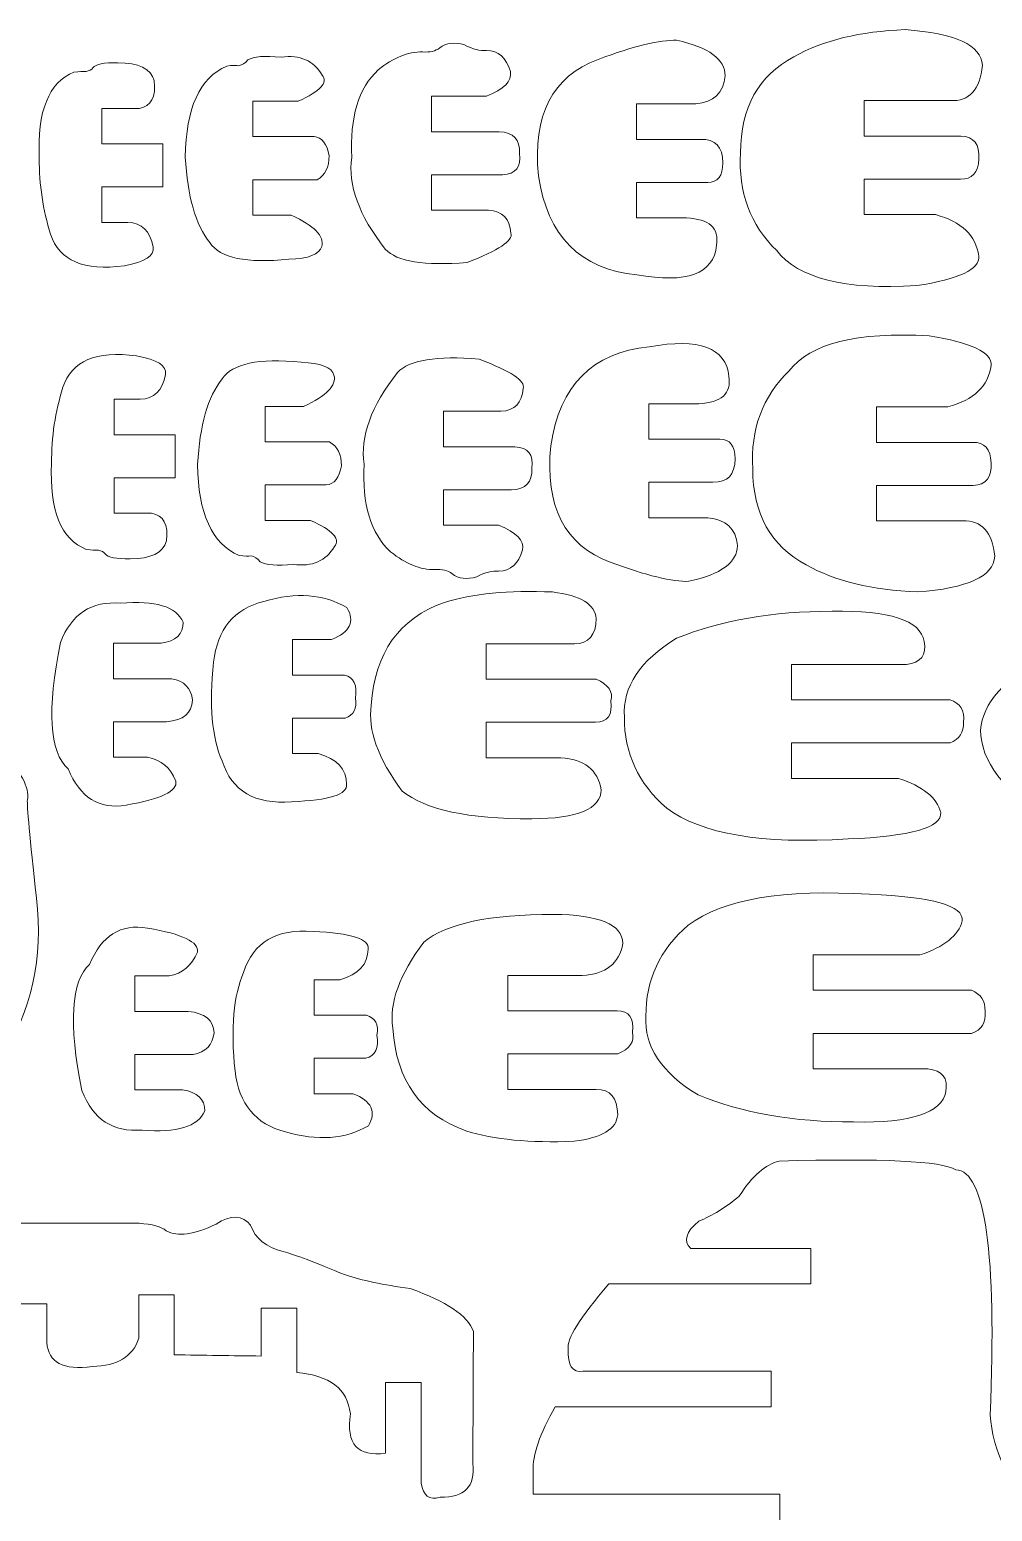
# Model space of a CAD drawing. Header units: inches. Extents: x -288 to 1, y -75 to 219.
# Drawn here: x -134.6 to -59.5, y 101.5 to 217.1 of the extents above; entities that cross this region are included whole.
import ezdxf

# ---------------------------------------------------------------- set-up
doc = ezdxf.new("R2010")
doc.units = ezdxf.units.IN
doc.header["$MEASUREMENT"] = 0
doc.layers.add('Layer 1', color=7, linetype='Continuous')

msp = doc.modelspace()

# ---------------------------------------------------------------- linework, layer by layer
at = {"layer": 'Layer 1', "color": 1, "lineweight": 9}
for points, knots in [([(-83.3889, 202.413), (-81.6152, 202.33), (-80.832, 201.6194), (-81.04, 200.2808), (-81.04, 200.2808), (-81.2637, 198.0394), (-83.3408, 197.2709), (-87.2716, 197.9757), (-87.2716, 197.9757), (-91.6816, 198.4074), (-94.2381, 200.9849), (-94.9413, 205.7079), (-94.9413, 205.7079), (-95.4045, 210.4305), (-93.8547, 213.4563), (-90.2915, 214.7852), (-90.2915, 214.7852), (-87.4795, 215.8255), (-85.4341, 216.322), (-84.1557, 216.2742), (-84.1557, 216.2742), (-81.6471, 215.7298), (-80.3847, 214.8012), (-80.3689, 213.4886), (-80.3689, 213.4886), (-80.4968, 212.1655), (-81.2637, 211.4393), (-82.6697, 211.31)], [0, 0, 0, 0, 0.14285714, 0.14285714, 0.14285714, 0.14285715, 0.28571429, 0.28571429, 0.28571429, 0.2857143, 0.42857143, 0.42857143, 0.42857143, 0.42857144, 0.57142857, 0.57142857, 0.57142857, 0.57142858, 0.71428571, 0.71428571, 0.71428571, 0.71428572, 0.85714286, 0.85714286, 0.85714286, 0.85714287, 1, 1, 1, 1]), ([(-63.9512, 202.6675), (-61.922, 202.12), (-60.798, 201.041), (-60.5798, 199.4306), (-60.5798, 199.4306), (-60.5002, 198.406), (-62.1139, 197.6376), (-65.4211, 197.1254), (-65.4211, 197.1254), (-71.0456, 196.7892), (-74.6887, 197.7017), (-76.3505, 199.8629), (-76.3505, 199.8629), (-78.4117, 201.8639), (-79.3545, 204.4095), (-79.1787, 207.4993), (-79.1787, 207.4993), (-79.1628, 211.0212), (-77.7725, 213.5187), (-75.0081, 214.9917), (-75.0081, 214.9917), (-72.7235, 216.2724), (-69.8313, 216.977), (-66.332, 217.1051), (-66.332, 217.1051), (-62.4015, 216.8168), (-60.3881, 215.8882), (-60.2921, 214.3195), (-60.2921, 214.3195), (-60.484, 212.4198), (-61.3149, 211.5016), (-62.7848, 211.5646)], [0, 0, 0, 0, 0.125, 0.125, 0.125, 0.12500001, 0.25, 0.25, 0.25, 0.25000001, 0.375, 0.375, 0.375, 0.37500001, 0.5, 0.5, 0.5, 0.50000001, 0.625, 0.625, 0.625, 0.62500001, 0.75, 0.75, 0.75, 0.75000001, 0.875, 0.875, 0.875, 0.87500001, 1, 1, 1, 1]), ([(-114.2254, 202.6249), (-112.428, 201.795), (-111.6368, 200.9845), (-111.8526, 200.1939), (-111.8526, 200.1939), (-112.0206, 199.5696), (-112.8754, 199.2332), (-114.4173, 199.1854), (-114.4173, 199.1854), (-117.7325, 198.8492), (-119.7859, 199.2815), (-120.5769, 200.482), (-120.5769, 200.482), (-121.6954, 201.8746), (-122.3346, 204.1), (-122.4944, 207.1579), (-122.4944, 207.1579), (-122.4547, 210.9681), (-121.3758, 213.3377), (-119.2586, 214.2661), (-119.2586, 214.2661), (-118.8281, 214.3222), (-118.5139, 214.3304), (-118.3166, 214.2903), (-118.3166, 214.2903), (-118.0692, 214.3463), (-117.8162, 214.4948), (-117.6216, 214.7465), (-117.6216, 214.7465), (-117.1663, 215.0143), (-116.2953, 215.0824), (-115.0092, 214.9507), (-115.0092, 214.9507), (-113.5471, 215.1585), (-112.4844, 214.6945), (-111.8215, 213.5579), (-111.8215, 213.5579), (-111.3333, 212.9716), (-111.9587, 212.2929), (-113.6981, 211.522)], [0, 0, 0, 0, 0.1, 0.1, 0.1, 0.10000001, 0.2, 0.2, 0.2, 0.20000001, 0.3, 0.3, 0.3, 0.30000001, 0.4, 0.4, 0.4, 0.40000001, 0.5, 0.5, 0.5, 0.50000001, 0.6, 0.6, 0.6, 0.60000001, 0.7, 0.7, 0.7, 0.70000001, 0.8, 0.8, 0.8, 0.80000001, 0.9, 0.9, 0.9, 0.90000001, 1, 1, 1, 1]), ([(-98.8355, 203.0083), (-97.7571, 202.948), (-97.1738, 202.3517), (-97.086, 201.2193), (-97.086, 201.2193), (-96.9024, 200.635), (-98.0447, 199.8746), (-100.5133, 198.9378), (-100.5133, 198.9378), (-103.8528, 198.6577), (-105.978, 199.0022), (-106.8887, 199.9705), (-106.8887, 199.9705), (-108.958, 202.6119), (-109.8288, 204.9975), (-109.5011, 207.1266), (-109.5011, 207.1266), (-109.6733, 210.2565), (-108.9851, 212.538), (-107.4364, 213.9707), (-107.4364, 213.9707), (-106.2577, 214.9152), (-105.1084, 215.3796), (-103.9887, 215.3635), (-103.9887, 215.3635), (-103.4135, 215.3236), (-102.9659, 215.4277), (-102.6465, 215.6757), (-102.6465, 215.6757), (-102.1433, 216.0758), (-101.496, 216.156), (-100.7048, 215.9158), (-100.7048, 215.9158), (-100.0582, 215.5795), (-99.4909, 215.4355), (-99.0033, 215.4838), (-99.0033, 215.4838), (-98.0609, 215.4596), (-97.4375, 214.9071), (-97.1339, 213.8267), (-97.1339, 213.8267), (-96.9902, 213.09), (-97.6132, 212.4496), (-99.0033, 211.9054)], [0, 0, 0, 0, 0.09090909, 0.09090909, 0.09090909, 0.0909091, 0.18181818, 0.18181818, 0.18181818, 0.18181819, 0.27272727, 0.27272727, 0.27272727, 0.27272728, 0.36363636, 0.36363636, 0.36363636, 0.36363637, 0.45454545, 0.45454545, 0.45454545, 0.45454546, 0.54545455, 0.54545455, 0.54545455, 0.54545456, 0.63636364, 0.63636364, 0.63636364, 0.63636365, 0.72727273, 0.72727273, 0.72727273, 0.72727274, 0.81818182, 0.81818182, 0.81818182, 0.81818183, 0.90909091, 0.90909091, 0.90909091, 0.90909092, 1, 1, 1, 1]), ([(-126.9883, 202.0653), (-125.8939, 202.0463), (-125.2304, 201.3995), (-124.9989, 200.1252), (-124.9989, 200.1252), (-124.8872, 199.4526), (-125.6381, 198.9724), (-127.252, 198.6844), (-127.252, 198.6844), (-130.416, 198.2519), (-132.3333, 199.0684), (-133.0042, 201.1338), (-133.0042, 201.1338), (-133.6033, 203.0309), (-133.8989, 205.008), (-133.8911, 207.0653), (-133.8911, 207.0653), (-134.0589, 210.7474), (-133.156, 212.9888), (-131.1826, 213.7891), (-131.1826, 213.7891), (-130.7679, 213.8333), (-130.4535, 213.8535), (-130.2404, 213.8492), (-130.2404, 213.8492), (-129.9849, 213.8852), (-129.8093, 213.9775), (-129.7131, 214.1254), (-129.7131, 214.1254), (-129.4858, 214.4135), (-128.8348, 214.5417), (-127.7598, 214.5096), (-127.7598, 214.5096), (-126.1342, 214.5217), (-125.1873, 214.0618), (-124.9197, 213.1289), (-124.9197, 213.1289), (-124.7718, 211.85), (-125.1593, 211.1279), (-126.0819, 210.9624)], [0, 0, 0, 0, 0.1, 0.1, 0.1, 0.10000001, 0.2, 0.2, 0.2, 0.20000001, 0.3, 0.3, 0.3, 0.30000001, 0.4, 0.4, 0.4, 0.40000001, 0.5, 0.5, 0.5, 0.50000001, 0.6, 0.6, 0.6, 0.60000001, 0.7, 0.7, 0.7, 0.70000001, 0.8, 0.8, 0.8, 0.80000001, 0.9, 0.9, 0.9, 0.90000001, 1, 1, 1, 1]), ([(-97.9967, 209.137), (-97.9967, 209.137), (-103.2977, 209.137), (-103.2977, 209.137), (-103.2977, 209.137), (-103.2977, 209.137), (-103.2977, 211.9054), (-103.2977, 211.9054), (-103.2977, 211.9054), (-103.2977, 211.9054), (-99.0033, 211.9054), (-99.0033, 211.9054)], [0, 0, 0, 0, 0.33333333, 0.33333333, 0.33333333, 0.33333334, 0.66666667, 0.66666667, 0.66666667, 0.66666668, 1, 1, 1, 1]), ([(-124.256, 208.194), (-124.256, 208.194), (-129.0156, 208.194), (-129.0156, 208.194), (-129.0156, 208.194), (-129.0156, 208.194), (-129.0156, 210.9624), (-129.0156, 210.9624), (-129.0156, 210.9624), (-129.0156, 210.9624), (-126.0819, 210.9624), (-126.0819, 210.9624)], [0, 0, 0, 0, 0.33333333, 0.33333333, 0.33333333, 0.33333334, 0.66666667, 0.66666667, 0.66666667, 0.66666668, 1, 1, 1, 1]), ([(-112.4519, 208.7535), (-112.4519, 208.7535), (-117.2264, 208.7535), (-117.2264, 208.7535), (-117.2264, 208.7535), (-117.2264, 208.7535), (-117.2264, 211.522), (-117.2264, 211.522), (-117.2264, 211.522), (-117.2264, 211.522), (-113.6981, 211.522), (-113.6981, 211.522)], [0, 0, 0, 0, 0.33333333, 0.33333333, 0.33333333, 0.33333334, 0.66666667, 0.66666667, 0.66666667, 0.66666668, 1, 1, 1, 1]), ([(-82.2863, 208.5416), (-82.2863, 208.5416), (-87.2944, 208.5416), (-87.2944, 208.5416), (-87.2944, 208.5416), (-87.2944, 208.5416), (-87.2944, 211.31), (-87.2944, 211.31), (-87.2944, 211.31), (-87.2944, 211.31), (-82.6697, 211.31), (-82.6697, 211.31)], [0, 0, 0, 0, 0.33333333, 0.33333333, 0.33333333, 0.33333334, 0.66666667, 0.66666667, 0.66666667, 0.66666668, 1, 1, 1, 1]), ([(-61.9698, 208.7962), (-61.9698, 208.7962), (-69.5115, 208.7962), (-69.5115, 208.7962), (-69.5115, 208.7962), (-69.5115, 208.7962), (-69.5115, 211.5646), (-69.5115, 211.5646), (-69.5115, 211.5646), (-69.5115, 211.5646), (-62.7848, 211.5646), (-62.7848, 211.5646)], [0, 0, 0, 0, 0.33333333, 0.33333333, 0.33333333, 0.33333334, 0.66666667, 0.66666667, 0.66666667, 0.66666668, 1, 1, 1, 1]), ([(-112.4519, 208.7535), (-111.8207, 208.6948), (-111.4291, 208.1949), (-111.2775, 207.2541), (-111.2775, 207.2541), (-111.2537, 206.3693), (-111.5651, 205.7492), (-112.2121, 205.3934)], [0, 0, 0, 0, 0.5, 0.5, 0.5, 0.50000001, 1, 1, 1, 1]), ([(-97.9967, 209.137), (-96.8943, 209.1037), (-96.3668, 208.5377), (-96.4147, 207.4388), (-96.4147, 207.4388), (-96.2617, 206.3917), (-96.7024, 205.8377), (-97.7374, 205.7768)], [0, 0, 0, 0, 0.5, 0.5, 0.5, 0.50000001, 1, 1, 1, 1]), ([(-82.2863, 208.5416), (-81.1356, 208.5733), (-80.5603, 207.9651), (-80.5606, 206.7165), (-80.5606, 206.7165), (-80.5532, 205.6912), (-80.9443, 205.1795), (-81.7339, 205.1814)], [0, 0, 0, 0, 0.5, 0.5, 0.5, 0.50000001, 1, 1, 1, 1]), ([(-61.9698, 208.7962), (-60.9634, 208.7479), (-60.4998, 208.1556), (-60.5798, 207.0192), (-60.5798, 207.0192), (-60.6117, 205.9458), (-61.0909, 205.4181), (-62.0177, 205.436)], [0, 0, 0, 0, 0.5, 0.5, 0.5, 0.50000001, 1, 1, 1, 1]), ([(-126.9883, 202.0653), (-126.9883, 202.0653), (-129.0156, 202.0653), (-129.0156, 202.0653), (-129.0156, 202.0653), (-129.0156, 202.0653), (-129.0156, 204.8338), (-129.0156, 204.8338), (-129.0156, 204.8338), (-129.0156, 204.8338), (-124.256, 204.8336), (-124.256, 204.8336)], [0, 0, 0, 0, 0.33333333, 0.33333333, 0.33333333, 0.33333334, 0.66666667, 0.66666667, 0.66666667, 0.66666668, 1, 1, 1, 1]), ([(-114.2254, 202.6249), (-114.2254, 202.6249), (-117.2264, 202.6249), (-117.2264, 202.6249), (-117.2264, 202.6249), (-117.2264, 202.6249), (-117.2264, 205.3934), (-117.2264, 205.3934), (-117.2264, 205.3934), (-117.2264, 205.3934), (-112.2121, 205.3934), (-112.2121, 205.3934)], [0, 0, 0, 0, 0.33333333, 0.33333333, 0.33333333, 0.33333334, 0.66666667, 0.66666667, 0.66666667, 0.66666668, 1, 1, 1, 1]), ([(-98.8355, 203.0083), (-98.8355, 203.0083), (-103.2977, 203.0083), (-103.2977, 203.0083), (-103.2977, 203.0083), (-103.2977, 203.0083), (-103.2977, 205.7768), (-103.2977, 205.7768), (-103.2977, 205.7768), (-103.2977, 205.7768), (-97.7374, 205.7768), (-97.7374, 205.7768)], [0, 0, 0, 0, 0.33333333, 0.33333333, 0.33333333, 0.33333334, 0.66666667, 0.66666667, 0.66666667, 0.66666668, 1, 1, 1, 1]), ([(-83.3889, 202.413), (-83.3889, 202.413), (-87.2944, 202.413), (-87.2944, 202.413), (-87.2944, 202.413), (-87.2944, 202.413), (-87.2944, 205.1814), (-87.2944, 205.1814), (-87.2944, 205.1814), (-87.2944, 205.1814), (-81.7339, 205.1814), (-81.7339, 205.1814)], [0, 0, 0, 0, 0.33333333, 0.33333333, 0.33333333, 0.33333334, 0.66666667, 0.66666667, 0.66666667, 0.66666668, 1, 1, 1, 1]), ([(-63.9512, 202.6675), (-63.9512, 202.6675), (-69.5115, 202.6675), (-69.5115, 202.6675), (-69.5115, 202.6675), (-69.5115, 202.6675), (-69.5115, 205.436), (-69.5115, 205.436), (-69.5115, 205.436), (-69.5115, 205.436), (-62.0177, 205.436), (-62.0177, 205.436)], [0, 0, 0, 0, 0.33333333, 0.33333333, 0.33333333, 0.33333334, 0.66666667, 0.66666667, 0.66666667, 0.66666668, 1, 1, 1, 1]), ([(-62.9926, 187.6598), (-60.9634, 188.2073), (-59.8394, 189.2863), (-59.6212, 190.8967), (-59.6212, 190.8967), (-59.5416, 191.9213), (-61.1553, 192.6897), (-64.4625, 193.2019), (-64.4625, 193.2019), (-70.087, 193.5381), (-73.7302, 192.6256), (-75.392, 190.4644), (-75.392, 190.4644), (-77.4531, 188.4634), (-78.3959, 185.9178), (-78.2202, 182.828), (-78.2202, 182.828), (-78.2042, 179.3061), (-76.8139, 176.8086), (-74.0496, 175.3356), (-74.0496, 175.3356), (-71.765, 174.0549), (-68.8727, 173.3503), (-65.3734, 173.2222), (-65.3734, 173.2222), (-61.443, 173.5105), (-59.4295, 174.4391), (-59.3335, 176.0078), (-59.3335, 176.0078), (-59.5254, 177.9075), (-60.3563, 178.8257), (-61.8262, 178.7627)], [0, 0, 0, 0, 0.125, 0.125, 0.125, 0.12500001, 0.25, 0.25, 0.25, 0.25000001, 0.375, 0.375, 0.375, 0.37500001, 0.5, 0.5, 0.5, 0.50000001, 0.625, 0.625, 0.625, 0.62500001, 0.75, 0.75, 0.75, 0.75000001, 0.875, 0.875, 0.875, 0.87500001, 1, 1, 1, 1]), ([(-126.0297, 188.262), (-124.9353, 188.281), (-124.2718, 188.9278), (-124.0404, 190.2021), (-124.0404, 190.2021), (-123.9286, 190.8747), (-124.6795, 191.3549), (-126.2934, 191.6429), (-126.2934, 191.6429), (-129.4574, 192.0754), (-131.3747, 191.2589), (-132.0456, 189.1935), (-132.0456, 189.1935), (-132.6447, 187.2964), (-132.9404, 185.3193), (-132.9326, 183.262), (-132.9326, 183.262), (-133.1004, 179.5799), (-132.1974, 177.3385), (-130.2241, 176.5382), (-130.2241, 176.5382), (-129.8093, 176.494), (-129.495, 176.4738), (-129.2818, 176.4781), (-129.2818, 176.4781), (-129.0263, 176.4421), (-128.8507, 176.3498), (-128.7546, 176.2019), (-128.7546, 176.2019), (-128.5272, 175.9138), (-127.8762, 175.7856), (-126.8012, 175.8177), (-126.8012, 175.8177), (-125.1757, 175.8056), (-124.2288, 176.2655), (-123.9611, 177.1984), (-123.9611, 177.1984), (-123.8132, 178.4773), (-124.2007, 179.1994), (-125.1233, 179.3649)], [0, 0, 0, 0, 0.1, 0.1, 0.1, 0.10000001, 0.2, 0.2, 0.2, 0.20000001, 0.3, 0.3, 0.3, 0.30000001, 0.4, 0.4, 0.4, 0.40000001, 0.5, 0.5, 0.5, 0.50000001, 0.6, 0.6, 0.6, 0.60000001, 0.7, 0.7, 0.7, 0.70000001, 0.8, 0.8, 0.8, 0.80000001, 0.9, 0.9, 0.9, 0.90000001, 1, 1, 1, 1]), ([(-82.4303, 187.9143), (-80.6566, 187.9973), (-79.8734, 188.7079), (-80.0815, 190.0465), (-80.0815, 190.0465), (-80.3051, 192.2879), (-82.3822, 193.0564), (-86.313, 192.3516), (-86.313, 192.3516), (-90.723, 191.9199), (-93.2795, 189.3424), (-93.9827, 184.6194), (-93.9827, 184.6194), (-94.446, 179.8968), (-92.8961, 176.871), (-89.333, 175.5421), (-89.333, 175.5421), (-86.5209, 174.5018), (-84.4755, 174.0053), (-83.1971, 174.0531), (-83.1971, 174.0531), (-80.6885, 174.5975), (-79.4261, 175.5261), (-79.4104, 176.8387), (-79.4104, 176.8387), (-79.5382, 178.1618), (-80.3051, 178.888), (-81.7111, 179.0173)], [0, 0, 0, 0, 0.14285714, 0.14285714, 0.14285714, 0.14285715, 0.28571429, 0.28571429, 0.28571429, 0.2857143, 0.42857143, 0.42857143, 0.42857143, 0.42857144, 0.57142857, 0.57142857, 0.57142857, 0.57142858, 0.71428571, 0.71428571, 0.71428571, 0.71428572, 0.85714286, 0.85714286, 0.85714286, 0.85714287, 1, 1, 1, 1]), ([(-113.2668, 187.7024), (-111.4694, 188.5323), (-110.6782, 189.3428), (-110.8941, 190.1334), (-110.8941, 190.1334), (-111.062, 190.7577), (-111.9168, 191.0941), (-113.4587, 191.1419), (-113.4587, 191.1419), (-116.7739, 191.4781), (-118.8273, 191.0458), (-119.6183, 189.8453), (-119.6183, 189.8453), (-120.7369, 188.4527), (-121.376, 186.2273), (-121.5358, 183.1694), (-121.5358, 183.1694), (-121.4961, 179.3592), (-120.4173, 176.9896), (-118.3, 176.0612), (-118.3, 176.0612), (-117.8695, 176.0051), (-117.5554, 175.9969), (-117.358, 176.037), (-117.358, 176.037), (-117.1106, 175.981), (-116.8576, 175.8325), (-116.663, 175.5808), (-116.663, 175.5808), (-116.2077, 175.313), (-115.3368, 175.2449), (-114.0506, 175.3766), (-114.0506, 175.3766), (-112.5885, 175.1688), (-111.5258, 175.6328), (-110.8629, 176.7694), (-110.8629, 176.7694), (-110.3748, 177.3557), (-111.0001, 178.0344), (-112.7396, 178.8053)], [0, 0, 0, 0, 0.1, 0.1, 0.1, 0.10000001, 0.2, 0.2, 0.2, 0.20000001, 0.3, 0.3, 0.3, 0.30000001, 0.4, 0.4, 0.4, 0.40000001, 0.5, 0.5, 0.5, 0.50000001, 0.6, 0.6, 0.6, 0.60000001, 0.7, 0.7, 0.7, 0.70000001, 0.8, 0.8, 0.8, 0.80000001, 0.9, 0.9, 0.9, 0.90000001, 1, 1, 1, 1]), ([(-97.877, 187.319), (-96.7985, 187.3793), (-96.2152, 187.9756), (-96.1274, 189.108), (-96.1274, 189.108), (-95.9439, 189.6923), (-97.0862, 190.4527), (-99.5547, 191.3895), (-99.5547, 191.3895), (-102.8942, 191.6696), (-105.0194, 191.3251), (-105.9301, 190.3568), (-105.9301, 190.3568), (-107.9995, 187.7154), (-108.8703, 185.3298), (-108.5425, 183.2007), (-108.5425, 183.2007), (-108.7147, 180.0708), (-108.0265, 177.7893), (-106.4778, 176.3566), (-106.4778, 176.3566), (-105.2991, 175.4121), (-104.1498, 174.9477), (-103.0301, 174.9638), (-103.0301, 174.9638), (-102.4549, 175.0037), (-102.0073, 174.8996), (-101.6879, 174.6516), (-101.6879, 174.6516), (-101.1848, 174.2515), (-100.5374, 174.1713), (-99.7462, 174.4115), (-99.7462, 174.4115), (-99.0997, 174.7478), (-98.5323, 174.8918), (-98.0447, 174.8435), (-98.0447, 174.8435), (-97.1023, 174.8677), (-96.4789, 175.4202), (-96.1753, 176.5007), (-96.1753, 176.5007), (-96.0317, 177.2373), (-96.6547, 177.8777), (-98.0447, 178.4219)], [0, 0, 0, 0, 0.09090909, 0.09090909, 0.09090909, 0.0909091, 0.18181818, 0.18181818, 0.18181818, 0.18181819, 0.27272727, 0.27272727, 0.27272727, 0.27272728, 0.36363636, 0.36363636, 0.36363636, 0.36363637, 0.45454545, 0.45454545, 0.45454545, 0.45454546, 0.54545455, 0.54545455, 0.54545455, 0.54545456, 0.63636364, 0.63636364, 0.63636364, 0.63636365, 0.72727273, 0.72727273, 0.72727273, 0.72727274, 0.81818182, 0.81818182, 0.81818182, 0.81818183, 0.90909091, 0.90909091, 0.90909091, 0.90909092, 1, 1, 1, 1]), ([(-126.0297, 188.262), (-126.0297, 188.262), (-128.057, 188.262), (-128.057, 188.262), (-128.057, 188.262), (-128.057, 188.262), (-128.057, 185.4935), (-128.057, 185.4935), (-128.057, 185.4935), (-128.057, 185.4935), (-123.2974, 185.4937), (-123.2974, 185.4937)], [0, 0, 0, 0, 0.33333333, 0.33333333, 0.33333333, 0.33333334, 0.66666667, 0.66666667, 0.66666667, 0.66666668, 1, 1, 1, 1]), ([(-113.2668, 187.7024), (-113.2668, 187.7024), (-116.2679, 187.7024), (-116.2679, 187.7024), (-116.2679, 187.7024), (-116.2679, 187.7024), (-116.2679, 184.9339), (-116.2679, 184.9339), (-116.2679, 184.9339), (-116.2679, 184.9339), (-111.2535, 184.9339), (-111.2535, 184.9339)], [0, 0, 0, 0, 0.33333333, 0.33333333, 0.33333333, 0.33333334, 0.66666667, 0.66666667, 0.66666667, 0.66666668, 1, 1, 1, 1]), ([(-82.4303, 187.9143), (-82.4303, 187.9143), (-86.3358, 187.9143), (-86.3358, 187.9143), (-86.3358, 187.9143), (-86.3358, 187.9143), (-86.3358, 185.1459), (-86.3358, 185.1459), (-86.3358, 185.1459), (-86.3358, 185.1459), (-80.7753, 185.1459), (-80.7753, 185.1459)], [0, 0, 0, 0, 0.33333333, 0.33333333, 0.33333333, 0.33333334, 0.66666667, 0.66666667, 0.66666667, 0.66666668, 1, 1, 1, 1]), ([(-62.9926, 187.6598), (-62.9926, 187.6598), (-68.5529, 187.6598), (-68.5529, 187.6598), (-68.5529, 187.6598), (-68.5529, 187.6598), (-68.5529, 184.8913), (-68.5529, 184.8913), (-68.5529, 184.8913), (-68.5529, 184.8913), (-61.0592, 184.8913), (-61.0592, 184.8913)], [0, 0, 0, 0, 0.33333333, 0.33333333, 0.33333333, 0.33333334, 0.66666667, 0.66666667, 0.66666667, 0.66666668, 1, 1, 1, 1]), ([(-97.877, 187.319), (-97.877, 187.319), (-102.3391, 187.319), (-102.3391, 187.319), (-102.3391, 187.319), (-102.3391, 187.319), (-102.3391, 184.5505), (-102.3391, 184.5505), (-102.3391, 184.5505), (-102.3391, 184.5505), (-96.7789, 184.5505), (-96.7789, 184.5505)], [0, 0, 0, 0, 0.33333333, 0.33333333, 0.33333333, 0.33333334, 0.66666667, 0.66666667, 0.66666667, 0.66666668, 1, 1, 1, 1]), ([(-81.3277, 181.7857), (-80.177, 181.754), (-79.6017, 182.3622), (-79.6021, 183.6108), (-79.6021, 183.6108), (-79.5947, 184.6361), (-79.9857, 185.1478), (-80.7753, 185.1459)], [0, 0, 0, 0, 0.5, 0.5, 0.5, 0.50000001, 1, 1, 1, 1]), ([(-111.4933, 181.5738), (-110.8621, 181.6325), (-110.4705, 182.1324), (-110.3189, 183.0732), (-110.3189, 183.0732), (-110.2952, 183.958), (-110.6066, 184.5781), (-111.2535, 184.9339)], [0, 0, 0, 0, 0.5, 0.5, 0.5, 0.50000001, 1, 1, 1, 1]), ([(-97.0381, 181.1903), (-95.9357, 181.2236), (-95.4082, 181.7896), (-95.4561, 182.8885), (-95.4561, 182.8885), (-95.3031, 183.9356), (-95.7438, 184.4896), (-96.7789, 184.5505)], [0, 0, 0, 0, 0.5, 0.5, 0.5, 0.50000001, 1, 1, 1, 1]), ([(-61.0113, 181.5311), (-60.0048, 181.5794), (-59.5412, 182.1717), (-59.6212, 183.3081), (-59.6212, 183.3081), (-59.6531, 184.3815), (-60.1323, 184.9092), (-61.0592, 184.8913)], [0, 0, 0, 0, 0.5, 0.5, 0.5, 0.50000001, 1, 1, 1, 1]), ([(-123.2974, 182.1333), (-123.2974, 182.1333), (-128.057, 182.1333), (-128.057, 182.1333), (-128.057, 182.1333), (-128.057, 182.1333), (-128.057, 179.3649), (-128.057, 179.3649), (-128.057, 179.3649), (-128.057, 179.3649), (-125.1233, 179.3649), (-125.1233, 179.3649)], [0, 0, 0, 0, 0.33333333, 0.33333333, 0.33333333, 0.33333334, 0.66666667, 0.66666667, 0.66666667, 0.66666668, 1, 1, 1, 1]), ([(-111.4933, 181.5738), (-111.4933, 181.5738), (-116.2679, 181.5738), (-116.2679, 181.5738), (-116.2679, 181.5738), (-116.2679, 181.5738), (-116.2679, 178.8053), (-116.2679, 178.8053), (-116.2679, 178.8053), (-116.2679, 178.8053), (-112.7396, 178.8053), (-112.7396, 178.8053)], [0, 0, 0, 0, 0.33333333, 0.33333333, 0.33333333, 0.33333334, 0.66666667, 0.66666667, 0.66666667, 0.66666668, 1, 1, 1, 1]), ([(-81.3277, 181.7857), (-81.3277, 181.7857), (-86.3358, 181.7857), (-86.3358, 181.7857), (-86.3358, 181.7857), (-86.3358, 181.7857), (-86.3358, 179.0173), (-86.3358, 179.0173), (-86.3358, 179.0173), (-86.3358, 179.0173), (-81.7111, 179.0173), (-81.7111, 179.0173)], [0, 0, 0, 0, 0.33333333, 0.33333333, 0.33333333, 0.33333334, 0.66666667, 0.66666667, 0.66666667, 0.66666668, 1, 1, 1, 1]), ([(-97.0381, 181.1903), (-97.0381, 181.1903), (-102.3391, 181.1903), (-102.3391, 181.1903), (-102.3391, 181.1903), (-102.3391, 181.1903), (-102.3391, 178.4219), (-102.3391, 178.4219), (-102.3391, 178.4219), (-102.3391, 178.4219), (-98.0447, 178.4219), (-98.0447, 178.4219)], [0, 0, 0, 0, 0.33333333, 0.33333333, 0.33333333, 0.33333334, 0.66666667, 0.66666667, 0.66666667, 0.66666668, 1, 1, 1, 1]), ([(-61.0113, 181.5311), (-61.0113, 181.5311), (-68.5529, 181.5311), (-68.5529, 181.5311), (-68.5529, 181.5311), (-68.5529, 181.5311), (-68.5529, 178.7627), (-68.5529, 178.7627), (-68.5529, 178.7627), (-68.5529, 178.7627), (-61.8262, 178.7627), (-61.8262, 178.7627)], [0, 0, 0, 0, 0.33333333, 0.33333333, 0.33333333, 0.33333334, 0.66666667, 0.66666667, 0.66666667, 0.66666668, 1, 1, 1, 1]), ([(-150.687, 130.9247), (-150.7497, 129.4679), (-149.9186, 128.6833), (-148.193, 128.5712), (-148.193, 128.5712), (-143.08, 129.9959), (-139.3092, 132.7336), (-136.8805, 136.7842), (-136.8805, 136.7842), (-134.4939, 140.5073), (-133.5706, 144.6849), (-134.1107, 149.3172), (-134.1107, 149.3172), (-134.6274, 154.0581), (-134.8637, 156.6206), (-134.8192, 157.004), (-134.8192, 157.004), (-134.6274, 157.9803), (-135.3307, 159.245), (-136.9284, 160.798), (-136.9284, 160.798), (-139.3092, 163.3436), (-140.8911, 165.3449), (-141.6739, 166.8017), (-141.6739, 166.8017), (-144.8694, 171.2522), (-148.0653, 173.5893), (-151.261, 173.8139), (-151.261, 173.8139), (-153.1289, 173.8297), (-154.997, 173.8459), (-156.8649, 173.8618)], [0, 0, 0, 0, 0.125, 0.125, 0.125, 0.12500001, 0.25, 0.25, 0.25, 0.25000001, 0.375, 0.375, 0.375, 0.37500001, 0.5, 0.5, 0.5, 0.50000001, 0.625, 0.625, 0.625, 0.62500001, 0.75, 0.75, 0.75, 0.75000001, 0.875, 0.875, 0.875, 0.87500001, 1, 1, 1, 1]), ([(-132.2467, 169.2677), (-131.3841, 171.5087), (-129.8181, 172.5334), (-127.5488, 172.3415), (-127.5488, 172.3415), (-124.8329, 172.5817), (-123.2029, 172.0854), (-122.6596, 170.8526), (-122.6596, 170.8526), (-122.6598, 169.9246), (-123.2348, 169.3798), (-124.3853, 169.2182)], [0, 0, 0, 0, 0.33333333, 0.33333333, 0.33333333, 0.33333334, 0.66666667, 0.66666667, 0.66666667, 0.66666668, 1, 1, 1, 1]), ([(-112.1222, 160.6094), (-110.6521, 160.2065), (-109.917, 159.4103), (-109.9172, 158.2211), (-109.9172, 158.2211), (-109.7975, 157.4289), (-111.2277, 156.9725), (-114.2077, 156.8526), (-114.2077, 156.8526), (-117.0678, 156.6202), (-118.873, 157.6847), (-119.6243, 160.0463), (-119.6243, 160.0463), (-120.4196, 161.8393), (-120.6421, 164.4011), (-120.2917, 167.7309), (-120.2917, 167.7309), (-120.0043, 170.3086), (-118.6938, 171.8935), (-116.3609, 172.4856), (-116.3609, 172.4856), (-113.8523, 173.2217), (-111.6952, 173.0619), (-109.8897, 172.0056), (-109.8897, 172.0056), (-109.2348, 170.9172), (-109.6342, 170.0842), (-111.0881, 169.5065)], [0, 0, 0, 0, 0.14285714, 0.14285714, 0.14285714, 0.14285715, 0.28571429, 0.28571429, 0.28571429, 0.2857143, 0.42857143, 0.42857143, 0.42857143, 0.42857144, 0.57142857, 0.57142857, 0.57142857, 0.57142858, 0.71428571, 0.71428571, 0.71428571, 0.71428572, 0.85714286, 0.85714286, 0.85714286, 0.85714287, 1, 1, 1, 1]), ([(-93.1972, 160.2801), (-91.3756, 160.1795), (-90.3209, 159.3455), (-90.0334, 157.7779), (-90.0334, 157.7779), (-90.0817, 156.289), (-91.8873, 155.5365), (-95.4503, 155.5205), (-95.4503, 155.5205), (-100.4195, 155.505), (-103.7909, 156.2251), (-105.5646, 157.6817), (-105.5646, 157.6817), (-107.4703, 160.2192), (-108.2758, 162.4528), (-107.9816, 164.3818), (-107.9816, 164.3818), (-107.7102, 168.4958), (-105.8087, 171.1694), (-102.2772, 172.4025), (-102.2772, 172.4025), (-100.1046, 173.0905), (-97.2921, 173.3628), (-93.8405, 173.2189), (-93.8405, 173.2189), (-91.6518, 172.9465), (-90.5173, 172.258), (-90.4373, 171.1537), (-90.4373, 171.1537), (-90.4533, 169.8273), (-91.0123, 169.1684), (-92.115, 169.1772)], [0, 0, 0, 0, 0.125, 0.125, 0.125, 0.12500001, 0.25, 0.25, 0.25, 0.25000001, 0.375, 0.375, 0.375, 0.37500001, 0.5, 0.5, 0.5, 0.50000001, 0.625, 0.625, 0.625, 0.62500001, 0.75, 0.75, 0.75, 0.75000001, 0.875, 0.875, 0.875, 0.87500001, 1, 1, 1, 1]), ([(-66.8546, 158.6726), (-64.9534, 158.0597), (-63.8508, 157.1724), (-63.547, 156.0106), (-63.547, 156.0106), (-63.4352, 154.842), (-65.8479, 154.1536), (-70.7854, 153.9452), (-70.7854, 153.9452), (-77.5123, 153.5292), (-82.2259, 154.3296), (-84.9263, 156.3468), (-84.9263, 156.3468), (-87.1472, 158.2676), (-88.2498, 160.6371), (-88.2339, 163.455), (-88.2339, 163.455), (-88.3777, 165.824), (-87.0195, 167.8733), (-84.1594, 169.6025), (-84.1594, 169.6025), (-80.7241, 171.011), (-76.6814, 171.7156), (-72.0316, 171.7158), (-72.0316, 171.7158), (-67.5259, 171.7954), (-65.1289, 171.011), (-64.8413, 169.3625), (-64.8413, 169.3625), (-64.6338, 168.2951), (-65.0972, 167.6974), (-66.2315, 167.5697)], [0, 0, 0, 0, 0.125, 0.125, 0.125, 0.12500001, 0.25, 0.25, 0.25, 0.25000001, 0.375, 0.375, 0.375, 0.37500001, 0.5, 0.5, 0.5, 0.50000001, 0.625, 0.625, 0.625, 0.62500001, 0.75, 0.75, 0.75, 0.75000001, 0.875, 0.875, 0.875, 0.87500001, 1, 1, 1, 1]), ([(-33.3545, 157.7857), (-31.3093, 157.8349), (-30.2224, 156.9336), (-30.0947, 155.0814), (-30.0947, 155.0814), (-29.5838, 153.4967), (-30.862, 152.6481), (-33.9296, 152.536), (-33.9296, 152.536), (-43.0375, 151.8638), (-50.0997, 152.7922), (-55.1172, 155.3216), (-55.1172, 155.3216), (-58.6482, 157.6909), (-60.4219, 160.0602), (-60.4377, 162.4298), (-60.4377, 162.4298), (-60.2785, 164.527), (-58.5846, 166.464), (-55.3568, 168.2412), (-55.3568, 168.2412), (-50.0201, 170.4024), (-46.3449, 171.3152), (-44.3316, 170.9789), (-44.3316, 170.9789), (-36.0871, 171.4748), (-31.4214, 170.7866), (-30.3345, 168.9136), (-30.3345, 168.9136), (-29.8553, 167.8002), (-30.4624, 167.0565), (-32.1561, 166.6828)], [0, 0, 0, 0, 0.125, 0.125, 0.125, 0.12500001, 0.25, 0.25, 0.25, 0.25000001, 0.375, 0.375, 0.375, 0.37500001, 0.5, 0.5, 0.5, 0.50000001, 0.625, 0.625, 0.625, 0.62500001, 0.75, 0.75, 0.75, 0.75000001, 0.875, 0.875, 0.875, 0.87500001, 1, 1, 1, 1]), ([(-132.2467, 169.2677), (-133.3006, 164.0153), (-133.0986, 160.7322), (-131.6406, 159.4189), (-131.6406, 159.4189), (-130.7225, 157.1704), (-129.2147, 156.2269), (-127.1177, 156.5883)], [0, 0, 0, 0, 0.5, 0.5, 0.5, 0.50000001, 1, 1, 1, 1]), ([(-123.5705, 166.4498), (-123.5705, 166.4498), (-128.11, 166.4498), (-128.11, 166.4498), (-128.11, 166.4498), (-128.11, 166.4498), (-128.11, 169.2182), (-128.11, 169.2182), (-128.11, 169.2182), (-128.11, 169.2182), (-124.3853, 169.2182), (-124.3853, 169.2182)], [0, 0, 0, 0, 0.33333333, 0.33333333, 0.33333333, 0.33333334, 0.66666667, 0.66666667, 0.66666667, 0.66666668, 1, 1, 1, 1]), ([(-110.0815, 166.738), (-110.0815, 166.738), (-114.124, 166.738), (-114.124, 166.738), (-114.124, 166.738), (-114.124, 166.738), (-114.124, 169.5065), (-114.124, 169.5065), (-114.124, 169.5065), (-114.124, 169.5065), (-111.0881, 169.5065), (-111.0881, 169.5065)], [0, 0, 0, 0, 0.33333333, 0.33333333, 0.33333333, 0.33333334, 0.66666667, 0.66666667, 0.66666667, 0.66666668, 1, 1, 1, 1]), ([(-90.4373, 166.4087), (-90.4373, 166.4087), (-99.0142, 166.4087), (-99.0142, 166.4087), (-99.0142, 166.4087), (-99.0142, 166.4087), (-99.0142, 169.1772), (-99.0142, 169.1772), (-99.0142, 169.1772), (-99.0142, 169.1772), (-92.115, 169.1772), (-92.115, 169.1772)], [0, 0, 0, 0, 0.33333333, 0.33333333, 0.33333333, 0.33333334, 0.66666667, 0.66666667, 0.66666667, 0.66666668, 1, 1, 1, 1]), ([(-110.0815, 166.738), (-109.3465, 166.5461), (-109.0587, 165.9484), (-109.2186, 164.9451), (-109.2186, 164.9451), (-109.075, 164.1229), (-109.3465, 163.6005), (-110.0336, 163.3779)], [0, 0, 0, 0, 0.5, 0.5, 0.5, 0.50000001, 1, 1, 1, 1]), ([(-62.8247, 164.8012), (-62.8247, 164.8012), (-75.1839, 164.8012), (-75.1839, 164.8012), (-75.1839, 164.8012), (-75.1839, 164.8012), (-75.1839, 167.5697), (-75.1839, 167.5697), (-75.1839, 167.5697), (-75.1839, 167.5697), (-66.2315, 167.5697), (-66.2315, 167.5697)], [0, 0, 0, 0, 0.33333333, 0.33333333, 0.33333333, 0.33333334, 0.66666667, 0.66666667, 0.66666667, 0.66666668, 1, 1, 1, 1]), ([(-123.5705, 166.4498), (-122.5831, 166.2845), (-122.0364, 165.7246), (-121.9303, 164.7697), (-121.9303, 164.7697), (-121.9728, 163.7707), (-122.6472, 163.2107), (-123.9539, 163.0896)], [0, 0, 0, 0, 0.5, 0.5, 0.5, 0.50000001, 1, 1, 1, 1]), ([(-90.4373, 166.4087), (-89.4787, 165.9984), (-89.0953, 165.4348), (-89.2868, 164.7177), (-89.2868, 164.7177), (-89.1432, 163.6095), (-89.5424, 163.053), (-90.4852, 163.0486)], [0, 0, 0, 0, 0.5, 0.5, 0.5, 0.50000001, 1, 1, 1, 1]), ([(-62.8247, 164.8012), (-62.0292, 164.5434), (-61.6787, 163.9663), (-61.7735, 163.0708), (-61.7735, 163.0708), (-61.7431, 162.2691), (-62.0932, 161.7258), (-62.8247, 161.4411)], [0, 0, 0, 0, 0.5, 0.5, 0.5, 0.50000001, 1, 1, 1, 1]), ([(-125.44, 160.3212), (-125.44, 160.3212), (-128.11, 160.3212), (-128.11, 160.3212), (-128.11, 160.3212), (-128.11, 160.3212), (-128.11, 163.0896), (-128.11, 163.0896), (-128.11, 163.0896), (-128.11, 163.0896), (-123.9539, 163.0896), (-123.9539, 163.0896)], [0, 0, 0, 0, 0.33333333, 0.33333333, 0.33333333, 0.33333334, 0.66666667, 0.66666667, 0.66666667, 0.66666668, 1, 1, 1, 1]), ([(-112.1222, 160.6094), (-112.1222, 160.6094), (-114.124, 160.6094), (-114.124, 160.6094), (-114.124, 160.6094), (-114.124, 160.6094), (-114.124, 163.3779), (-114.124, 163.3779), (-114.124, 163.3779), (-114.124, 163.3779), (-110.0336, 163.3779), (-110.0336, 163.3779)], [0, 0, 0, 0, 0.33333333, 0.33333333, 0.33333333, 0.33333334, 0.66666667, 0.66666667, 0.66666667, 0.66666668, 1, 1, 1, 1]), ([(-93.1972, 160.2801), (-93.1972, 160.2801), (-99.0142, 160.2801), (-99.0142, 160.2801), (-99.0142, 160.2801), (-99.0142, 160.2801), (-99.0142, 163.0486), (-99.0142, 163.0486), (-99.0142, 163.0486), (-99.0142, 163.0486), (-90.4852, 163.0486), (-90.4852, 163.0486)], [0, 0, 0, 0, 0.33333333, 0.33333333, 0.33333333, 0.33333334, 0.66666667, 0.66666667, 0.66666667, 0.66666668, 1, 1, 1, 1]), ([(-66.8546, 158.6726), (-66.8546, 158.6726), (-75.1839, 158.6726), (-75.1839, 158.6726), (-75.1839, 158.6726), (-75.1839, 158.6726), (-75.1839, 161.4411), (-75.1839, 161.4411), (-75.1839, 161.4411), (-75.1839, 161.4411), (-62.8247, 161.4411), (-62.8247, 161.4411)], [0, 0, 0, 0, 0.33333333, 0.33333333, 0.33333333, 0.33333334, 0.66666667, 0.66666667, 0.66666667, 0.66666668, 1, 1, 1, 1]), ([(-125.44, 160.3212), (-124.3853, 160.1261), (-123.6501, 159.5062), (-123.235, 158.4614), (-123.235, 158.4614), (-123.0915, 157.6769), (-124.3854, 157.0525), (-127.1177, 156.5883)], [0, 0, 0, 0, 0.5, 0.5, 0.5, 0.50000001, 1, 1, 1, 1]), ([(-65.1758, 144.9012), (-63.2747, 145.5141), (-62.1721, 146.4014), (-61.8683, 147.5632), (-61.8683, 147.5632), (-61.7565, 148.7317), (-64.1692, 149.4201), (-69.1067, 149.6286), (-69.1067, 149.6286), (-75.8336, 150.0445), (-80.5472, 149.2442), (-83.2476, 147.227), (-83.2476, 147.227), (-85.4685, 145.3062), (-86.5711, 142.9367), (-86.5552, 140.1188), (-86.5552, 140.1188), (-86.699, 137.7497), (-85.3408, 135.7004), (-82.4807, 133.9713), (-82.4807, 133.9713), (-79.0454, 132.5628), (-75.0027, 131.8582), (-70.3529, 131.858), (-70.3529, 131.858), (-65.8471, 131.7784), (-63.4502, 132.5628), (-63.1626, 134.2113), (-63.1626, 134.2113), (-62.9551, 135.2787), (-63.4185, 135.8764), (-64.5528, 136.0041)], [0, 0, 0, 0, 0.125, 0.125, 0.125, 0.12500001, 0.25, 0.25, 0.25, 0.25000001, 0.375, 0.375, 0.375, 0.37500001, 0.5, 0.5, 0.5, 0.50000001, 0.625, 0.625, 0.625, 0.62500001, 0.75, 0.75, 0.75, 0.75000001, 0.875, 0.875, 0.875, 0.87500001, 1, 1, 1, 1]), ([(-91.5185, 143.2937), (-89.6969, 143.3943), (-88.6422, 144.2283), (-88.3547, 145.7959), (-88.3547, 145.7959), (-88.403, 147.2848), (-90.2086, 148.0373), (-93.7716, 148.0532), (-93.7716, 148.0532), (-98.7408, 148.0688), (-102.1122, 147.3487), (-103.8859, 145.892), (-103.8859, 145.892), (-105.7915, 143.3546), (-106.5971, 141.121), (-106.3028, 139.192), (-106.3028, 139.192), (-106.0315, 135.078), (-104.13, 132.4043), (-100.5985, 131.1713), (-100.5985, 131.1713), (-98.4258, 130.4833), (-95.6134, 130.211), (-92.1618, 130.3548), (-92.1618, 130.3548), (-89.9731, 130.6273), (-88.8386, 131.3157), (-88.7586, 132.4201), (-88.7586, 132.4201), (-88.7746, 133.7465), (-89.3335, 134.4054), (-90.4363, 134.3966)], [0, 0, 0, 0, 0.125, 0.125, 0.125, 0.12500001, 0.25, 0.25, 0.25, 0.25000001, 0.375, 0.375, 0.375, 0.37500001, 0.5, 0.5, 0.5, 0.50000001, 0.625, 0.625, 0.625, 0.62500001, 0.75, 0.75, 0.75, 0.75000001, 0.875, 0.875, 0.875, 0.87500001, 1, 1, 1, 1]), ([(-130.568, 134.3061), (-131.6219, 139.5585), (-131.4199, 142.8415), (-129.9619, 144.1549), (-129.9619, 144.1549), (-129.0438, 146.4033), (-127.536, 147.3469), (-125.439, 146.9855)], [0, 0, 0, 0, 0.5, 0.5, 0.5, 0.50000001, 1, 1, 1, 1]), ([(-123.7613, 143.2526), (-122.7065, 143.4476), (-121.9714, 144.0675), (-121.5563, 145.1123), (-121.5563, 145.1123), (-121.4128, 145.8969), (-122.7067, 146.5213), (-125.439, 146.9855)], [0, 0, 0, 0, 0.5, 0.5, 0.5, 0.50000001, 1, 1, 1, 1]), ([(-110.4435, 142.9644), (-108.9734, 143.3672), (-108.2383, 144.1635), (-108.2385, 145.3527), (-108.2385, 145.3527), (-108.1188, 146.1449), (-109.5489, 146.6013), (-112.529, 146.7212), (-112.529, 146.7212), (-115.3891, 146.9536), (-117.1943, 145.8891), (-117.9456, 143.5274), (-117.9456, 143.5274), (-118.7409, 141.7345), (-118.9634, 139.1727), (-118.613, 135.8429), (-118.613, 135.8429), (-118.3255, 133.2652), (-117.0151, 131.6803), (-114.6822, 131.0882), (-114.6822, 131.0882), (-112.1736, 130.3521), (-110.0164, 130.5119), (-108.211, 131.5682), (-108.211, 131.5682), (-107.5561, 132.6566), (-107.9555, 133.4896), (-109.4094, 134.0673)], [0, 0, 0, 0, 0.14285714, 0.14285714, 0.14285714, 0.14285715, 0.28571429, 0.28571429, 0.28571429, 0.2857143, 0.42857143, 0.42857143, 0.42857143, 0.42857144, 0.57142857, 0.57142857, 0.57142857, 0.57142858, 0.71428571, 0.71428571, 0.71428571, 0.71428572, 0.85714286, 0.85714286, 0.85714286, 0.85714287, 1, 1, 1, 1]), ([(-65.1758, 144.9012), (-65.1758, 144.9012), (-73.5052, 144.9012), (-73.5052, 144.9012), (-73.5052, 144.9012), (-73.5052, 144.9012), (-73.5052, 142.1327), (-73.5052, 142.1327), (-73.5052, 142.1327), (-73.5052, 142.1327), (-61.146, 142.1327), (-61.146, 142.1327)], [0, 0, 0, 0, 0.33333333, 0.33333333, 0.33333333, 0.33333334, 0.66666667, 0.66666667, 0.66666667, 0.66666668, 1, 1, 1, 1]), ([(-123.7613, 143.2526), (-123.7613, 143.2526), (-126.4312, 143.2526), (-126.4312, 143.2526), (-126.4312, 143.2526), (-126.4312, 143.2526), (-126.4312, 140.4841), (-126.4312, 140.4841), (-126.4312, 140.4841), (-126.4312, 140.4841), (-122.2752, 140.4841), (-122.2752, 140.4841)], [0, 0, 0, 0, 0.33333333, 0.33333333, 0.33333333, 0.33333334, 0.66666667, 0.66666667, 0.66666667, 0.66666668, 1, 1, 1, 1]), ([(-110.4435, 142.9644), (-110.4435, 142.9644), (-112.4453, 142.9644), (-112.4453, 142.9644), (-112.4453, 142.9644), (-112.4453, 142.9644), (-112.4453, 140.1959), (-112.4453, 140.1959), (-112.4453, 140.1959), (-112.4453, 140.1959), (-108.3549, 140.1959), (-108.3549, 140.1959)], [0, 0, 0, 0, 0.33333333, 0.33333333, 0.33333333, 0.33333334, 0.66666667, 0.66666667, 0.66666667, 0.66666668, 1, 1, 1, 1]), ([(-91.5185, 143.2937), (-91.5185, 143.2937), (-97.3355, 143.2937), (-97.3355, 143.2937), (-97.3355, 143.2937), (-97.3355, 143.2937), (-97.3355, 140.5252), (-97.3355, 140.5252), (-97.3355, 140.5252), (-97.3355, 140.5252), (-88.8065, 140.5252), (-88.8065, 140.5252)], [0, 0, 0, 0, 0.33333333, 0.33333333, 0.33333333, 0.33333334, 0.66666667, 0.66666667, 0.66666667, 0.66666668, 1, 1, 1, 1]), ([(-61.146, 138.7725), (-60.3505, 139.0304), (-60, 139.6075), (-60.0948, 140.503), (-60.0948, 140.503), (-60.0644, 141.3047), (-60.4145, 141.8479), (-61.146, 142.1327)], [0, 0, 0, 0, 0.5, 0.5, 0.5, 0.50000001, 1, 1, 1, 1]), ([(-121.8918, 137.124), (-120.9044, 137.2892), (-120.3577, 137.8492), (-120.2516, 138.8041), (-120.2516, 138.8041), (-120.2941, 139.8031), (-120.9685, 140.3631), (-122.2752, 140.4841)], [0, 0, 0, 0, 0.5, 0.5, 0.5, 0.50000001, 1, 1, 1, 1]), ([(-108.4027, 136.8357), (-107.6678, 137.0276), (-107.3799, 137.6254), (-107.5399, 138.6287), (-107.5399, 138.6287), (-107.3963, 139.4508), (-107.6678, 139.9732), (-108.3549, 140.1959)], [0, 0, 0, 0, 0.5, 0.5, 0.5, 0.50000001, 1, 1, 1, 1]), ([(-88.7586, 137.1651), (-87.8, 137.5753), (-87.4166, 138.139), (-87.6081, 138.856), (-87.6081, 138.856), (-87.4645, 139.9643), (-87.8637, 140.5207), (-88.8065, 140.5252)], [0, 0, 0, 0, 0.5, 0.5, 0.5, 0.50000001, 1, 1, 1, 1]), ([(-61.146, 138.7725), (-61.146, 138.7725), (-73.5052, 138.7725), (-73.5052, 138.7725), (-73.5052, 138.7725), (-73.5052, 138.7725), (-73.5052, 136.0041), (-73.5052, 136.0041), (-73.5052, 136.0041), (-73.5052, 136.0041), (-64.5528, 136.0041), (-64.5528, 136.0041)], [0, 0, 0, 0, 0.33333333, 0.33333333, 0.33333333, 0.33333334, 0.66666667, 0.66666667, 0.66666667, 0.66666668, 1, 1, 1, 1]), ([(-121.8918, 137.124), (-121.8918, 137.124), (-126.4312, 137.124), (-126.4312, 137.124), (-126.4312, 137.124), (-126.4312, 137.124), (-126.4312, 134.3555), (-126.4312, 134.3555), (-126.4312, 134.3555), (-126.4312, 134.3555), (-122.7065, 134.3555), (-122.7065, 134.3555)], [0, 0, 0, 0, 0.33333333, 0.33333333, 0.33333333, 0.33333334, 0.66666667, 0.66666667, 0.66666667, 0.66666668, 1, 1, 1, 1]), ([(-108.4027, 136.8357), (-108.4027, 136.8357), (-112.4453, 136.8357), (-112.4453, 136.8357), (-112.4453, 136.8357), (-112.4453, 136.8357), (-112.4453, 134.0673), (-112.4453, 134.0673), (-112.4453, 134.0673), (-112.4453, 134.0673), (-109.4094, 134.0673), (-109.4094, 134.0673)], [0, 0, 0, 0, 0.33333333, 0.33333333, 0.33333333, 0.33333334, 0.66666667, 0.66666667, 0.66666667, 0.66666668, 1, 1, 1, 1]), ([(-88.7586, 137.1651), (-88.7586, 137.1651), (-97.3355, 137.1651), (-97.3355, 137.1651), (-97.3355, 137.1651), (-97.3355, 137.1651), (-97.3355, 134.3966), (-97.3355, 134.3966), (-97.3355, 134.3966), (-97.3355, 134.3966), (-90.4363, 134.3966), (-90.4363, 134.3966)], [0, 0, 0, 0, 0.33333333, 0.33333333, 0.33333333, 0.33333334, 0.66666667, 0.66666667, 0.66666667, 0.66666668, 1, 1, 1, 1]), ([(-130.568, 134.3061), (-129.7054, 132.0651), (-128.1393, 131.0403), (-125.8701, 131.2322), (-125.8701, 131.2322), (-123.1542, 130.9921), (-121.5241, 131.4884), (-120.9809, 132.7212), (-120.9809, 132.7212), (-120.9811, 133.6492), (-121.5561, 134.194), (-122.7065, 134.3555)], [0, 0, 0, 0, 0.33333333, 0.33333333, 0.33333333, 0.33333334, 0.66666667, 0.66666667, 0.66666667, 0.66666668, 1, 1, 1, 1]), ([(-4.7747, 73.2459), (-3.3496, 73.2325), (-2.6614, 74.0799), (-2.7093, 75.789), (-2.7093, 75.789), (-3.0133, 77.5465), (-5.527, 80.5824), (-10.2499, 84.8965), (-10.2499, 84.8965), (-15.5724, 88.9376), (-21.7728, 90.455), (-28.8512, 89.4484), (-28.8512, 89.4484), (-35.2352, 88.2673), (-40.5979, 89.0653), (-44.9388, 91.8424), (-44.9388, 91.8424), (-54.451, 97.8752), (-59.3666, 103.5889), (-59.686, 108.9833), (-59.686, 108.9833), (-59.1749, 121.6236), (-60.0687, 128.0076), (-62.3671, 128.1352), (-62.3671, 128.1352), (-63.5162, 128.8056), (-68.1127, 129.029), (-76.1563, 128.8056), (-76.1563, 128.8056), (-77.217, 128.5658), (-78.2537, 127.6549), (-79.2661, 126.0731), (-79.2661, 126.0731), (-80.3226, 125.1943), (-81.3795, 124.539), (-82.4357, 124.1077), (-82.4357, 124.1077), (-83.4443, 123.2809), (-83.6528, 122.5738), (-83.0605, 121.9868)], [0, 0, 0, 0, 0.1, 0.1, 0.1, 0.10000001, 0.2, 0.2, 0.2, 0.20000001, 0.3, 0.3, 0.3, 0.30000001, 0.4, 0.4, 0.4, 0.40000001, 0.5, 0.5, 0.5, 0.50000001, 0.6, 0.6, 0.6, 0.60000001, 0.7, 0.7, 0.7, 0.70000001, 0.8, 0.8, 0.8, 0.80000001, 0.9, 0.9, 0.9, 0.90000001, 1, 1, 1, 1]), ([(-177.0986, 120.3853), (-178.6352, 120.653), (-178.5073, 121.4237), (-176.7144, 122.698), (-176.7144, 122.698), (-174.9374, 125.2066), (-172.2318, 126.6607), (-168.5976, 127.0601), (-168.5976, 127.0601), (-164.1576, 126.8257), (-159.5709, 125.9814), (-154.837, 124.5275), (-154.837, 124.5275), (-153.9113, 124.0806), (-151.6452, 123.8891), (-148.0381, 123.953), (-148.0381, 123.953), (-140.7284, 123.953), (-133.4188, 123.953), (-126.1091, 123.953), (-126.1091, 123.953), (-125.0682, 123.8806), (-124.3584, 123.6859), (-123.9796, 123.3693), (-123.9796, 123.3693), (-123.0991, 122.8741), (-121.8023, 123.0497), (-120.0893, 123.8963), (-120.0893, 123.8963), (-118.9367, 124.6316), (-118.0402, 124.5997), (-117.3997, 123.8006), (-117.3997, 123.8006), (-117.0314, 122.762), (-116.183, 122.0747), (-114.8543, 121.7394), (-114.8543, 121.7394), (-113.9735, 121.516), (-112.3565, 120.9085), (-110.0034, 119.9178), (-110.0034, 119.9178), (-108.7385, 119.5025), (-107.0578, 119.1508), (-104.9605, 118.8631), (-104.9605, 118.8631), (-102.1268, 117.8697), (-100.4779, 116.7541), (-100.0137, 115.5168)], [0, 0, 0, 0, 0.08333333, 0.08333333, 0.08333333, 0.08333334, 0.16666667, 0.16666667, 0.16666667, 0.16666668, 0.25, 0.25, 0.25, 0.25000001, 0.33333333, 0.33333333, 0.33333333, 0.33333334, 0.41666667, 0.41666667, 0.41666667, 0.41666668, 0.5, 0.5, 0.5, 0.50000001, 0.58333333, 0.58333333, 0.58333333, 0.58333334, 0.66666667, 0.66666667, 0.66666667, 0.66666668, 0.75, 0.75, 0.75, 0.75000001, 0.83333333, 0.83333333, 0.83333333, 0.83333334, 0.91666667, 0.91666667, 0.91666667, 0.91666668, 1, 1, 1, 1]), ([(-89.4482, 119.2183), (-89.4482, 119.2183), (-73.6986, 119.2183), (-73.6986, 119.2183), (-73.6986, 119.2183), (-73.6986, 119.2183), (-73.6986, 121.9868), (-73.6986, 121.9868), (-73.6986, 121.9868), (-73.6986, 121.9868), (-83.0605, 121.9868), (-83.0605, 121.9868)], [0, 0, 0, 0, 0.33333333, 0.33333333, 0.33333333, 0.33333334, 0.66666667, 0.66666667, 0.66666667, 0.66666668, 1, 1, 1, 1]), ([(-89.4482, 119.2183), (-91.7215, 116.5657), (-92.7782, 114.8721), (-92.618, 114.1372), (-92.618, 114.1372), (-92.6818, 112.8626), (-92.2978, 112.2835), (-91.4652, 112.3999)], [0, 0, 0, 0, 0.5, 0.5, 0.5, 0.50000001, 1, 1, 1, 1]), ([(-123.3553, 113.6862), (-123.3553, 113.6862), (-123.3553, 118.3736), (-123.3553, 118.3736), (-123.3553, 118.3736), (-123.3553, 118.3736), (-126.1237, 118.3736), (-126.1237, 118.3736), (-126.1237, 118.3736), (-126.1237, 118.3736), (-126.1237, 114.9804), (-126.1237, 114.9804)], [0, 0, 0, 0, 0.33333333, 0.33333333, 0.33333333, 0.33333334, 0.66666667, 0.66666667, 0.66666667, 0.66666668, 1, 1, 1, 1]), ([(-133.2969, 114.6448), (-133.2969, 114.6448), (-133.2969, 117.6546), (-133.2969, 117.6546), (-133.2969, 117.6546), (-133.2969, 117.6546), (-136.0654, 117.6546), (-136.0654, 117.6546), (-136.0654, 117.6546), (-136.0654, 117.6546), (-136.0654, 113.1109), (-136.0654, 113.1109)], [0, 0, 0, 0, 0.33333333, 0.33333333, 0.33333333, 0.33333334, 0.66666667, 0.66666667, 0.66666667, 0.66666668, 1, 1, 1, 1]), ([(-113.7976, 112.296), (-113.7976, 112.296), (-113.7976, 117.3191), (-113.7976, 117.3191), (-113.7976, 117.3191), (-113.7976, 117.3191), (-116.5661, 117.3191), (-116.5661, 117.3191), (-116.5661, 117.3191), (-116.5661, 117.3191), (-116.5659, 113.5903), (-116.5659, 113.5903)], [0, 0, 0, 0, 0.33333333, 0.33333333, 0.33333333, 0.33333334, 0.66666667, 0.66666667, 0.66666667, 0.66666668, 1, 1, 1, 1]), ([(-126.1237, 114.9804), (-126.6049, 113.5428), (-127.8114, 112.8079), (-129.7431, 112.7754), (-129.7431, 112.7754), (-132.016, 112.4721), (-133.2008, 113.0953), (-133.2969, 114.6448)], [0, 0, 0, 0, 0.5, 0.5, 0.5, 0.50000001, 1, 1, 1, 1]), ([(-104.0959, 103.6702), (-103.9519, 102.7021), (-103.4556, 102.3368), (-102.607, 102.5742), (-102.607, 102.5742), (-100.7021, 102.5264), (-99.8537, 103.4053), (-100.0615, 105.2107), (-100.0615, 105.2107), (-100.0456, 108.646), (-100.0296, 112.0813), (-100.0135, 115.5168)], [0, 0, 0, 0, 0.33333333, 0.33333333, 0.33333333, 0.33333334, 0.66666667, 0.66666667, 0.66666667, 0.66666668, 1, 1, 1, 1]), ([(-106.8644, 106.0165), (-109.0427, 105.6971), (-109.9612, 106.7197), (-109.6192, 109.0843), (-109.6192, 109.0843), (-109.8271, 111.018), (-111.2201, 112.0885), (-113.7976, 112.296)], [0, 0, 0, 0, 0.5, 0.5, 0.5, 0.50000001, 1, 1, 1, 1]), ([(-93.6266, 109.6313), (-93.6266, 109.6313), (-76.7725, 109.6313), (-76.7725, 109.6313), (-76.7725, 109.6313), (-76.7725, 109.6313), (-76.7725, 112.3997), (-76.7725, 112.3997), (-76.7725, 112.3997), (-76.7725, 112.3997), (-91.4652, 112.3999), (-91.4652, 112.3999)], [0, 0, 0, 0, 0.33333333, 0.33333333, 0.33333333, 0.33333334, 0.66666667, 0.66666667, 0.66666667, 0.66666668, 1, 1, 1, 1]), ([(-104.0959, 103.6702), (-104.0959, 103.6702), (-104.0959, 111.5287), (-104.0959, 111.5287), (-104.0959, 111.5287), (-104.0959, 111.5287), (-106.8644, 111.5287), (-106.8644, 111.5287), (-106.8644, 111.5287), (-106.8644, 111.5287), (-106.8644, 106.0165), (-106.8644, 106.0165)], [0, 0, 0, 0, 0.33333333, 0.33333333, 0.33333333, 0.33333334, 0.66666667, 0.66666667, 0.66666667, 0.66666668, 1, 1, 1, 1]), ([(-93.6266, 109.6313), (-94.8432, 107.538), (-95.4195, 105.8604), (-95.3555, 104.5978), (-95.3555, 104.5978), (-95.3555, 104.0028), (-95.3553, 103.4079), (-95.3555, 102.8127)], [0, 0, 0, 0, 0.5, 0.5, 0.5, 0.50000001, 1, 1, 1, 1]), ([(-94.0108, 100.0442), (-94.0108, 100.0442), (-76.1, 100.0442), (-76.1, 100.0442), (-76.1, 100.0442), (-76.1, 100.0442), (-76.1, 102.8127), (-76.1, 102.8127), (-76.1, 102.8127), (-76.1, 102.8127), (-95.3555, 102.8127), (-95.3555, 102.8127)], [0, 0, 0, 0, 0.33333333, 0.33333333, 0.33333333, 0.33333334, 0.66666667, 0.66666667, 0.66666667, 0.66666668, 1, 1, 1, 1])]:
    msp.add_open_spline(points, degree=3, knots=knots, dxfattribs=at)
for points in [[(-124.256, 208.194), (-124.256, 207.0738), (-124.256, 205.9537), (-124.256, 204.8336)], [(-123.2974, 182.1333), (-123.2974, 183.2535), (-123.2974, 184.3736), (-123.2974, 185.4937)], [(-123.3553, 113.6862), (-121.0921, 113.6543), (-118.8291, 113.6222), (-116.5659, 113.5903)]]:
    msp.add_open_spline(points, degree=3, dxfattribs=at)

doc.saveas('drawing.dxf')
